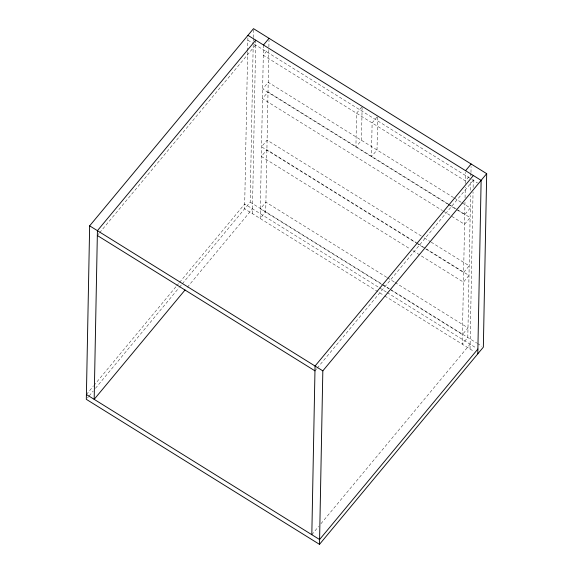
<?xml version="1.0" encoding="UTF-8"?>
<svg xmlns="http://www.w3.org/2000/svg" width="573" height="573" viewBox="0 0 573 573"><rect width="100%" height="100%" fill="white"/><g stroke="black" fill="none" stroke-linecap="round" stroke-linejoin="round"><path stroke-width="0.43" stroke-dasharray="2.87 2.15" d="M247.636 51.728L244.614 208.823L383.996 295.51M247.651 50.839L247.916 36.937M182.329 283.785L250.172 202.14L253.194 44.744M253.266 41.17L253.316 38.484M253.33 37.596L253.502 28.65M252.392 213.657L255.708 40.97M263.494 45.002L260.163 218.492L265.714 211.809L268.816 50.338M268.887 46.85L269.016 40.024M362.107 107.459L361.477 140.299L355.919 146.989L356.571 113.253L362.122 106.571M377.65 117.121L377.02 149.968L371.469 156.658L372.113 122.923L377.671 116.233M464.975 202.233L462.253 344.18L467.804 337.497L470.533 195.551M465.061 197.792L465.269 187.142M465.333 183.589L465.548 172.294M470.634 190.222L470.82 180.459M470.906 176.018L470.942 174.242L465.383 180.932L263.301 55.244L268.293 49.228M470.97 172.537L471.085 166.564M470.025 349.014L473.04 191.919M473.126 187.464L473.305 177.931M97.331 235.489L99.043 233.426M99.616 232.738L255.63 44.988M86.408 394.51L93.27 386.259M93.843 385.572L176.133 286.536M176.706 285.848L178.991 283.098M179.564 282.41L244.707 204.002L378.774 287.381M87.461 397.956L88.607 396.58M89.173 395.893L93.177 391.08M95.462 388.322L178.898 287.918M179.471 287.231L181.756 284.473M187.335 287.245L252.485 208.837M314.964 370.846L316.676 368.783M317.249 368.095L473.262 180.337M311.819 534.695L318.674 526.444M320.959 523.693L470.118 344.194M247.858 40.153L253.51 43.67M254.211 44.107L471.142 179.02M471.851 179.464L477.502 182.98M453.608 197.606L268.207 82.297L262.649 88.98L447.298 203.816M454.368 198.072L461.193 202.319M461.953 202.792L470.29 207.978L464.739 214.66L456.395 209.474M448.831 204.389L268.021 91.931L262.463 98.62L442.521 210.599M449.597 204.862L457.19 209.582M457.949 210.055L470.104 217.618L464.553 224.301L443.28 211.072M448.057 204.289L455.635 209.002M421.32 236.04L267.097 140.127L261.539 146.81L415.762 242.723M424.357 237.931L430.438 241.713M431.197 242.186L469.18 265.808L463.629 272.49L424.88 248.396M417.337 243.317L266.911 149.761L261.352 156.45L410.261 249.054M418.097 243.79L425.689 248.517M426.448 248.99L468.993 275.448L463.442 282.131L411.02 249.527M416.521 243.196L424.12 247.923M386.696 277.296L265.901 202.169L260.35 208.859L381.905 284.459M387.455 277.769L394.296 282.023M395.055 282.496L467.991 327.856L462.432 334.539L389.504 289.179M250.172 202.14L381.955 284.101M382.714 284.573L389.554 288.828M390.313 289.301L476.686 343.019M477.431 343.478L481.872 346.242M382.664 284.924L388.745 288.706M379.534 287.854L386.367 292.108M387.133 292.581L476.478 348.148M384.755 295.983L474.265 351.65"/><path stroke-width="0.86" d="M89.653 225.841L86.315 399.331L319.498 544.35L483.347 347.159L486.685 173.669L253.502 28.65L89.653 225.841L322.828 370.86L319.498 544.35M311.819 534.695L315.057 366.025L473.355 175.524M477.796 353.849L481.127 180.352L247.944 35.333M255.723 40.167L97.424 230.668L94.18 399.345L185.05 289.995M263.494 45.002L269.045 38.319M465.584 170.69L471.135 164M322.828 370.86L486.685 173.669M477.889 349.029L319.591 539.53L86.408 394.51M97.331 235.489L314.964 370.846"/></g></svg>
